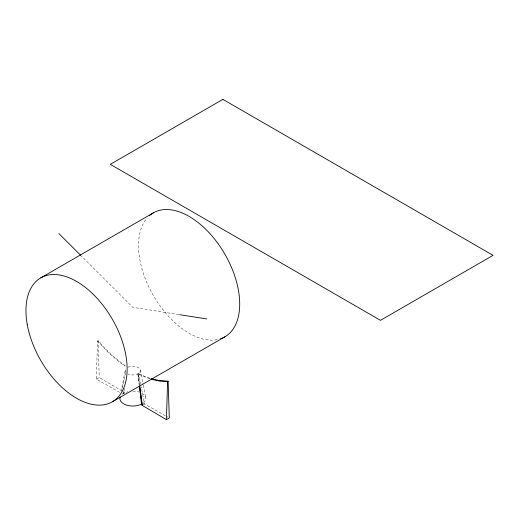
<?xml version="1.0" encoding="UTF-8"?>
<svg xmlns="http://www.w3.org/2000/svg" width="519" height="519" viewBox="0 0 519 519"><rect width="100%" height="100%" fill="white"/><g stroke="black" fill="none" stroke-linecap="round" stroke-linejoin="round"><path stroke-width="0.39" stroke-dasharray="2.6 1.95" d="M119.623 392.338L96.352 379.188L97.527 341.022L98.065 340.711L104.676 348.113L111.948 355.139L121.641 363.066A113.914 65.777 60 0 0 125.604 365.895M122.685 393.428L124.132 393.246L124.852 388.231M123.593 393.558L123.846 391.936M123.937 391.397L124.106 390.32M121.18 391.482L125.28 370.138M122.263 388.426L125.819 372.908M96.352 379.188L99.246 377.521L121.517 390.658M123.25 392.014L123.548 391.845L124.132 393.246M143.302 404.625L144.49 403.938L165.671 415.933M142.673 403.685L144.49 403.938L141.187 386.908M178.932 314.579L132.832 307.332L81.249 255.88M149.783 378.241L144.554 376.301A113.914 65.777 60 0 1 138.605 373.583L137.976 373.44L139.514 384.748M149.894 378.766L144.023 376.606A113.914 65.764 60 0 1 138.067 373.894L137.82 373.531L139.209 384.923M166.19 416.225L167.747 417.094M97.527 341.022L109.541 353.737L121.102 363.378A113.914 65.764 60 0 0 125.066 366.206M140.701 384.378L138.605 373.583L138.067 373.894L139.339 383.755M140.377 370.138L143.114 384.371M143.263 385.156L145.696 397.807M98.065 340.711L99.246 377.521M127.966 367.231A7.59 4.379 0 0 1 138.352 367.588A7.59 4.379 0 0 1 138.352 373.596A7.59 4.379 0 0 1 127.966 373.959M125.864 372.331A7.59 4.379 0 0 1 125.864 368.853M141.972 393.298A12.936 7.467 0 0 1 142.757 403.36M122.173 394.349A12.936 7.467 0 0 1 127.693 391.722M132.832 391.112A12.936 7.467 0 0 1 139.105 392.046M217.221 339.647A71.551 41.312 60 0 1 153.339 295.493A71.551 41.312 60 0 1 147.046 218.097"/><path stroke-width="0.78" d="M166.417 419.637L167.592 381.471L168.13 381.16L169.304 417.97L166.417 419.637L142.109 405.313L141.525 403.912L139.442 386.824M40.767 277.866L153.339 212.874M112.318 401.797L224.889 336.805M141.525 403.912L141.934 403.678M142.706 404.969L142.109 405.313L139.592 385.721M168.13 381.16L159.755 380.693L151.068 378.649M167.592 381.471L159.216 381.004L151.814 379.35M179.73 314.702L206.757 318.945M58.9 233.582L80.679 255.309M139.767 386.636L141.466 399.202M141.551 399.831L141.979 402.971M141.972 403.86A12.936 7.467 0 0 1 126.675 405.144A12.936 7.467 0 0 1 120.168 397.048M149.381 215.729A71.551 41.312 60 0 1 224.889 254.187A71.551 41.312 60 0 1 220.439 338.803M222.885 99.363L110.313 164.354L380.479 320.333L493.05 255.342L222.885 99.363M27.196 324.232A71.551 41.312 60 0 0 110.891 402.556A71.551 41.312 60 0 0 91.545 292.697A71.551 41.312 60 0 0 27.196 324.232"/></g></svg>
